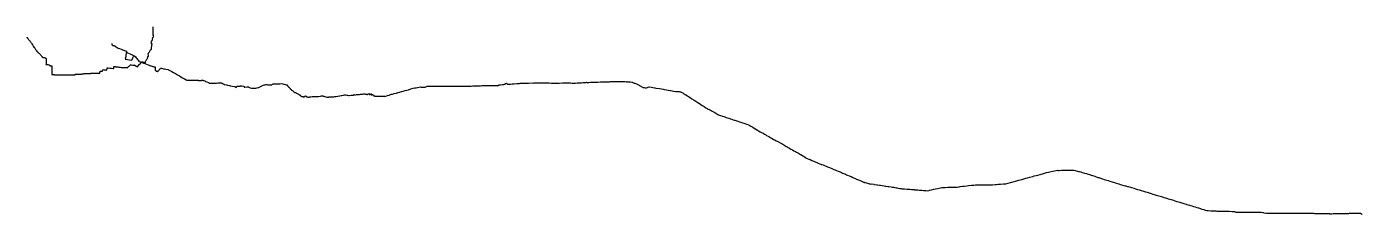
# Model space of a CAD drawing. Header units: metres. Extents: x -13186098 to -12749614, y 3975371 to 4036696.
import ezdxf

# ---------------------------------------------------------------- set-up
doc = ezdxf.new("R2010")
doc.units = ezdxf.units.M

msp = doc.modelspace()

# ---------------------------------------------------------------- linework, layer by layer
for points in [[(-13186098.4518, 4033263.09377, 0), (-13186083.4672, 4033242.95727, 0), (-13186080.07, 4033246.03184, 0), (-13186051.1938, 4033206.06308, 0), (-13185995.1399, 4033175.8304, 0), (-13185978.1539, 4033106.65426, 0), (-13185918.703, 4033071.81019, 0), (-13185866.0463, 4033084.10814, 0), (-13185800.2442, 4032972.45045, 0), (-13185718.2681, 4032833.02847, 0), (-13185713.1722, 4032798.18516, 0), (-13185661.8702, 4032711.84226, 0), (-13185641.8309, 4032696.73035, 0), (-13185548.8928, 4032555.07841, 0), (-13185423.4712, 4032363.22366, 0), (-13185287.8011, 4032155.97585, 0), (-13185234.1668, 4032072.13721, 0), (-13185206.9891, 4032017.31396, 0), (-13185057.5122, 4032105.95351, 0), (-13184983.9791, 4031993.50702, 0), (-13184806.1192, 4031716.04724, 0), (-13184738.0745, 4031605.67872, 0), (-13184614.1463, 4031417.0376, 0), (-13184558.0467, 4031330.74767, 0), (-13184394.1908, 4031079.03399, 0), (-13184370.6484, 4031043.0194, 0), (-13184198.0201, 4030778.99473, 0), (-13184100.3505, 4030629.40135, 0), (-13184095.2547, 4030609.42153, 0), (-13184015.1008, 4030484.5927, 0), (-13183934.7429, 4030354.79878, 0), (-13183734.5176, 4030047.12378, 0), (-13183602.3181, 4029845.1005, 0), (-13183473.0741, 4029657.54386, 0), (-13183435.6907, 4029604.06333, 0), (-13183358.9111, 4029488.04793, 0), (-13183319.8433, 4029456.80062, 0), (-13183203.225, 4029277.62678, 0), (-13183038.345, 4029024.12736, 0), (-13182866.974, 4028762.27255, 0), (-13182715.8103, 4028532.70702, 0), (-13182672.026, 4028471.43411, 0), (-13182488.9987, 4028324.9306, 0), (-13182262.3193, 4028145.52892, 0), (-13182172.3761, 4028076.2302, 0), (-13181956.4242, 4027906.07805, 0), (-13181847.1562, 4027817.71821, 0), (-13181711.3718, 4027648.42447, 0), (-13181558.1287, 4027453.16622, 0), (-13181402.5874, 4027262.23112, 0), (-13181284.9192, 4027111.44863, 0), (-13181285.7686, 4027108.37582, 0), (-13181258.5909, 4027080.20788, 0), (-13181255.1937, 4027080.20787, 0), (-13181203.6137, 4027027.24845, 0), (-13181007.1588, 4026827.19051, 0), (-13180841.0962, 4026651.99875, 0), (-13180842.4337, 4026639.77315, 0), (-13180833.6463, 4026628.90084, 0), (-13180745.6134, 4026584.46392, 0), (-13180707.3949, 4026598.80325, 0), (-13180645.4339, 4026616.28736, 0), (-13180561.1969, 4026631.55563, 0), (-13180507.0706, 4026636.2933, 0), (-13180413.2266, 4026634.77795, 0), (-13180326.2095, 4026625.13516, 0), (-13180275.1135, 4026614.41964, 0), (-13180077.7024, 4026536.37393, 0), (-13180005.1722, 4026482.78926, 0), (-13179957.4626, 4026413.92894, 0), (-13179967.6542, 4026394.98068, 0), (-13179776.5616, 4026288.46182, 0), (-13179768.7215, 4026282.56211, 0), (-13179773.9493, 4026057.34334, 0), (-13179774.0136, 4025879.29491, 0), (-13179777.653, 4025588.55085, 0), (-13179781.3469, 4025269.17183, 0), (-13179786.0459, 4024972.56645, 0), (-13179789.6892, 4024817.76017, 0), (-13179791.163, 4024702.51095, 0), (-13179788.4516, 4024513.63401, 0), (-13179795.2461, 4024372.82709, 0), (-13179551.8651, 4024347.05232, 0), (-13179218.8049, 4024311.70432, 0), (-13178897.667, 4024274.22953, 0), (-13178850.8564, 4024255.7125, 0), (-13178753.6436, 4024178.61284, 0), (-13178659.7313, 4024090.19455, 0), (-13178629.1565, 4024122.96322, 0), (-13178582.445, 4024085.58644, 0), (-13178590.0887, 4023898.70469, 0), (-13178282.9285, 4023899.46528, 0), (-13177859.6903, 4023898.19274, 0), (-13177862.6846, 4023540.78151, 0), (-13177865.4227, 4023476.22539, 0), (-13177870.899, 4023437.60022, 0), (-13177870.9722, 4023178.36479, 0), (-13177870.2566, 4022903.58683, 0), (-13177869.8085, 4022739.32343, 0), (-13177869.0325, 4022454.95422, 0), (-13177840.1563, 4022454.95417, 0), (-13177839.609, 4022302.43058, 0), (-13177837.6761, 4021828.66371, 0), (-13177838.4576, 4021446.99689, 0), (-13177837.1292, 4021344.57578, 0), (-13177834.5921, 4021065.12792, 0), (-13177834.2111, 4021023.15916, 0), (-13177193.4467, 4021021.8853, 0), (-13177049.4574, 4021021.62366, 0), (-13177019.732, 4021018.04049, 0), (-13177000.1981, 4021013.94557, 0), (-13176976.0134, 4021007.14347, 0), (-13176951.8236, 4021000.13578, 0), (-13176919.5145, 4020993.4707, 0), (-13176672.9788, 4020993.81452, 0), (-13176418.8147, 4020994.49644, 0), (-13175911.3948, 4020994.49458, 0), (-13175881.9423, 4020998.07763, 0), (-13175551.4032, 4020996.80024, 0), (-13174866.3578, 4020996.09673, 0), (-13174011.5097, 4020997.56587, 0), (-13173159.2746, 4020998.92803, 0), (-13172593.7457, 4020997.35814, 0), (-13172063.5556, 4020997.76531, 0), (-13172022.448, 4020999.1016, 0), (-13172006.3114, 4021009.33911, 0), (-13172019.0508, 4021022.13581, 0), (-13172019.0509, 4021033.39697, 0), (-13172012.2565, 4021033.39707, 0), (-13172012.2564, 4021017.52904, 0), (-13171983.3803, 4021018.04086, 0), (-13171983.3802, 4020996.0304, 0), (-13171870.5163, 4020995.75231, 0), (-13171049.999, 4020993.98295, 0), (-13171033.0131, 4021001.14924, 0), (-13170789.8023, 4021000.59102, 0), (-13170351.6618, 4020999.61375, 0), (-13170225.3283, 4020999.61363, 0), (-13170225.3283, 4021181.84107, 0), (-13169326.3994, 4021182.00277, 0), (-13168479.5428, 4021182.73735, 0), (-13168186.1579, 4021183.37687, 0), (-13168186.1579, 4021255.55198, 0), (-13167404.8015, 4021258.62329, 0), (-13167403.9522, 4021371.7499, 0), (-13166813.6673, 4021374.99858, 0), (-13166021.7368, 4021378.73065, 0), (-13165209.3599, 4021380.96395, 0), (-13165210.2091, 4021496.65116, 0), (-13164202.3508, 4021506.88927, 0), (-13164011.8461, 4021507.40104, 0), (-13163968.5319, 4021510.98437, 0), (-13163408.0118, 4021510.89622, 0), (-13163124.3272, 4021510.98443, 0), (-13163111.5877, 4021521.73411, 0), (-13162567.9162, 4021511.30462, 0), (-13162242.6005, 4021506.64409, 0), (-13162186.6995, 4021507.40116, 0), (-13162185.8503, 4021845.76775, 0), (-13162136.5908, 4021846.79154, 0), (-13162134.8923, 4022160.59586, 0), (-13161809.3567, 4022160.06062, 0), (-13161377.3162, 4022159.06013, 0), (-13161375.6177, 4022404.78575, 0), (-13161308.5229, 4022405.29763, 0), (-13161244.7323, 4022419.07061, 0), (-13161266.0579, 4022533.28179, 0), (-13161158.1968, 4022611.6088, 0), (-13161149.7037, 4022679.69734, 0), (-13160767.7737, 4022631.1462, 0), (-13160728.4507, 4022631.06271, 0), (-13160700.4237, 4022636.18207, 0), (-13160146.5062, 4022570.40266, 0), (-13159878.3009, 4022538.40126, 0), (-13159810.851, 4023076.09297, 0), (-13159786.5765, 4023264.86676, 0), (-13159497.3758, 4023229.92683, 0), (-13158979.0563, 4023167.2857, 0), (-13158349.0054, 4023088.45876, 0), (-13157810.7094, 4023023.87526, 0), (-13157679.4621, 4023008.37171, 0), (-13157653.272, 4023214.96601, 0), (-13157606.4576, 4023590.58312, 0), (-13157591.1349, 4023710.80343, 0), (-13157351.5217, 4023680.08097, 0), (-13157092.5955, 4023648.34053, 0), (-13157059.4728, 4023616.59731, 0), (-13157036.5417, 4023613.52541, 0), (-13157019.5556, 4023622.2291, 0), (-13156829.9824, 4023598.11984, 0), (-13156591.3717, 4023567.76918, 0), (-13156485.8044, 4023554.74174, 0), (-13156403.0463, 4023544.05844, 0), (-13156316.8987, 4023536.44652, 0), (-13155963.6181, 4023491.47744, 0), (-13155529.9691, 4023436.49922, 0), (-13155280.1883, 4023404.63633, 0), (-13155256.4079, 4023410.78012, 0), (-13154915.8385, 4023367.26198, 0), (-13154678.8836, 4023400.54053, 0), (-13154613.4875, 4023392.34896, 0), (-13154596.5014, 4023396.44473, 0), (-13154172.7005, 4023345.759, 0), (-13154133.6327, 4023389.27703, 0), (-13154074.1817, 4023383.64528, 0), (-13154038.4195, 4023395.25366, 0), (-13154008.3129, 4023402.27886, 0), (-13153985.1148, 4023401.69478, 0), (-13153518.3217, 4023341.60631, 0), (-13153343.7832, 4023318.11245, 0), (-13153330.1945, 4023311.45681, 0), (-13153310.1498, 4023292.77003, 0), (-13153260.5518, 4023245.92419, 0), (-13153210.443, 4023299.16936, 0), (-13153208.7445, 4023307.36096, 0), (-13152933.5712, 4023596.11809, 0), (-13152926.7768, 4023597.65405, 0), (-13152825.71, 4023705.1718, 0), (-13152700.0136, 4023688.78808, 0), (-13152446.0728, 4023966.29072, 0), (-13152361.7782, 4024056.30467, 0), (-13152190.4333, 4024238.68, 0), (-13151844.0323, 4024193.16, 0), (-13151396.7491, 4024137.37357, 0), (-13151158.5332, 4024113.74882, 0), (-13151159.3826, 4024106.58075, 0), (-13151012.4536, 4024085.58835, 0), (-13151011.6042, 4024092.75651, 0), (-13151003.9606, 4024091.73238, 0), (-13150953.0025, 4024184.40649, 0), (-13150892.7022, 4024148.05357, 0), (-13150839.4576, 4024045.92026, 0), (-13150768.7043, 4024080.9802, 0), (-13150344.2701, 4023822.83024, 0), (-13149867.1569, 4023534.87781, 0), (-13149849.7612, 4023524.44035, 0), (-13149558.457, 4024010.71547, 0), (-13149284.9765, 4024477.28202, 0), (-13148944.3638, 4024658.8069, 0), (-13148855.2304, 4024706.1603, 0), (-13148853.5319, 4024736.3705, 0), (-13148688.753, 4025075.7511, 0), (-13148678.5759, 4025102.48376, 0), (-13148597.8924, 4025351.85706, 0), (-13148256.4736, 4025229.47406, 0), (-13148237.789, 4025237.15491, 0), (-13147808.3132, 4025079.065, 0), (-13147456.4326, 4024942.21188, 0), (-13147443.6931, 4024945.79611, 0), (-13147424.3, 4024937.77206, 0)], [(-13147424.3, 4024937.77206, 0), (-13147400.3788, 4024927.87447, 0), (-13147283.1753, 4025235.10671, 0), (-13147284.8739, 4025240.22734, 0), (-13147231.368, 4025360.05017, 0), (-13147225.4229, 4025362.09847, 0), (-13147137.7721, 4025527.39772, 0), (-13147059.0454, 4025670.7038, 0), (-13146824.7983, 4026060.17855, 0), (-13146660.4435, 4026331.16407, 0), (-13146528.9966, 4026545.03296, 0), (-13146595.242, 4026590.09957, 0), (-13146385.9161, 4026912.83584, 0), (-13146296.2884, 4027051.01816, 0), (-13146275.0558, 4027051.01818, 0), (-13146272.508, 4027054.60318, 0), (-13146311.7422, 4027343.35671, 0), (-13146376.3736, 4027784.12078, 0), (-13146383.5787, 4027833.51091, 0), (-13146417.4147, 4027866.53489, 0), (-13146427.0807, 4027885.8403, 0), (-13146434.0751, 4027894.41921, 0), (-13146431.7787, 4027913.59266, 0), (-13146423.7966, 4027930.08886, 0), (-13146416.889, 4027931.42436, 0), (-13146241.2318, 4028036.37195, 0), (-13146234.2894, 4028040.5196, 0), (-13146254.0366, 4028140.37159, 0), (-13146081.4544, 4028322.02808, 0), (-13145969.5823, 4028434.28157, 0), (-13145965.0612, 4028439.0076, 0), (-13145816.0202, 4028732.18134, 0), (-13145626.1905, 4029108.47848, 0), (-13145627.889, 4029126.91892, 0), (-13145556.5478, 4029268.80897, 0), (-13145398.5779, 4029186.33839, 0), (-13145384.1397, 4029185.82616, 0), (-13145355.7697, 4029439.74496, 0), (-13145341.6748, 4029577.18267, 0), (-13145336.579, 4029581.28065, 0), (-13145328.086, 4029676.56059, 0), (-13145345.072, 4029687.31813, 0), (-13145334.4289, 4029739.00919, 0), (-13145317.1579, 4029898.90255, 0), (-13145260.8542, 4030394.09697, 0), (-13145226.17, 4030664.24069, 0), (-13145164.1221, 4030922.12688, 0), (-13145133.5962, 4031040.79052, 0), (-13145136.9935, 4031052.06158, 0), (-13145134.4456, 4031062.3081, 0), (-13145137.8428, 4031073.0668, 0), (-13145194.7459, 4031085.87494, 0), (-13145336.5791, 4031252.38119, 0), (-13145328.0861, 4031259.5538, 0), (-13145330.6339, 4031262.62781, 0), (-13145339.127, 4031255.45519, 0), (-13145404.1035, 4031340.48693, 0), (-13145265.3076, 4031708.72634, 0), (-13145239.7588, 4031776.5076, 0), (-13145267.7858, 4032023.97746, 0), (-13145049.5156, 4032167.44072, 0), (-13145043.5705, 4032297.58389, 0), (-13145070.7481, 4032424.6543, 0), (-13145038.9312, 4032558.70254, 0), (-13145018.3931, 4032651.1132, 0), (-13145007.9, 4032809.4608, 0), (-13144900.8264, 4033049.66479, 0), (-13144880.5049, 4033092.82193, 0), (-13144875.409, 4033152.26206, 0), (-13144830.3961, 4033150.72482, 0), (-13144675.8235, 4033294.2023, 0), (-13144745.8055, 4033386.88775, 0), (-13144759.9043, 4033411.03522, 0), (-13144703.7502, 4033445.37959, 0), (-13144664.1925, 4033477.26705, 0), (-13144639.5915, 4033507.65652, 0), (-13144617.2217, 4033554.51585, 0), (-13144611.7369, 4033596.54998, 0), (-13144618.9204, 4033652.90365, 0), (-13144641.7405, 4033693.54446, 0), (-13144714.042, 4033781.52648, 0), (-13144726.7815, 4033784.60113, 0), (-13144782.8354, 4033856.34367, 0), (-13144772.6438, 4033879.91629, 0), (-13144768.3973, 4033880.42869, 0), (-13144691.111, 4033978.3069, 0), (-13144691.111, 4033984.45634, 0), (-13144650.3445, 4034037.23914, 0), (-13144725.0829, 4034165.35392, 0), (-13144722.535, 4034170.99099, 0), (-13144815.9581, 4034306.79424, 0), (-13144817.3449, 4034794.17205, 0), (-13144820.3634, 4035356.5951, 0), (-13144818.5062, 4035603.92476, 0), (-13144819.3554, 4035734.10725, 0), (-13144808.3145, 4035752.0459, 0), (-13144809.8693, 4036051.9952, 0), (-13144810.8624, 4036243.57574, 0), (-13144807.4652, 4036260.49012, 0), (-13144808.8175, 4036597.13366, 0), (-13144809.1638, 4036695.65852, 0)], [(-13158274.2878, 4031157.59946, 0), (-13158271.0656, 4030843.94018, 0), (-13158269.7264, 4030717.51958, 0), (-13158073.538, 4030681.14587, 0), (-13158073.538, 4030572.53769, 0), (-13157546.1224, 4030516.69713, 0), (-13157179.7044, 4030366.76267, 0), (-13157139.3075, 4030350.71389, 0), (-13157135.061, 4030352.76302, 0), (-13157103.6369, 4030340.98042, 0), (-13157101.089, 4030335.85743, 0), (-13156988.132, 4030290.77605, 0), (-13157059.8025, 4030112.84907, 0), (-13157068.8155, 4030090.47346, 0), (-13156554.0888, 4029879.05958, 0), (-13156166.8052, 4029719.86539, 0), (-13155724.482, 4029538.75093, 0), (-13155270.677, 4029354.32817, 0), (-13154822.1493, 4029173.8437, 0), (-13154446.861, 4029021.0283, 0), (-13154422.5847, 4029010.66314, 0), (-13154353.6019, 4029066.47474, 0), (-13154085.9649, 4028957.59541, 0), (-13153519.5889, 4028726.35741, 0), (-13153466.9321, 4028538.88741, 0), (-13153446.549, 4028543.49733, 0), (-13153430.4123, 4028479.98355, 0), (-13153452.4941, 4028437.47049, 0), (-13153439.7545, 4028431.83631, 0), (-13153484.7675, 4028318.63967, 0), (-13153455.8913, 4028306.85917, 0), (-13153472.8773, 4028263.3224, 0), (-13153179.0804, 4028143.06929, 0), (-13152597.1783, 4027906.45643, 0), (-13152064.4519, 4027686.5922, 0), (-13151769.1805, 4027564.19568, 0), (-13151739.2086, 4027518.72316, 0), (-13151407.0306, 4027385.65991, 0), (-13151287.2103, 4027329.591, 0), (-13151131.1144, 4027133.35103, 0), (-13151067.5091, 4027057.85557, 0), (-13150953.0028, 4027186.73624, 0), (-13150902.5478, 4027133.44596, 0), (-13150797.7648, 4027054.93152, 0), (-13150735.8535, 4027004.00782, 0), (-13150644.6539, 4026898.40273, 0), (-13150591.3871, 4026828.24153, 0), (-13150378.9214, 4026566.99931, 0), (-13150160.5265, 4026306.29259, 0), (-13149924.3288, 4026021.93661, 0), (-13149681.626, 4025731.16623, 0), (-13149473.5212, 4025483.97072, 0), (-13149300.1033, 4025316.91946, 0), (-13148870.1908, 4025167.97865, 0), (-13148606.6505, 4025065.00796, 0), (-13148413.1764, 4024990.229, 0), (-13147962.1861, 4024817.71005, 0), (-13147474.2828, 4024642.80133, 0), (-13146940.8408, 4024437.72923, 0), (-13146454.7066, 4024260.46177, 0), (-13146053.0764, 4024112.5107, 0), (-13145610.0533, 4023947.34704, 0), (-13145587.1222, 4023957.07513, 0), (-13145446.1384, 4023904.85089, 0), (-13145435.9467, 4023890.00293, 0), (-13145080.2865, 4023755.11754, 0), (-13144849.9295, 4023677.0129, 0), (-13144718.623, 4023645.22231, 0), (-13144522.93, 4023605.81291, 0), (-13144161.1467, 4023530.07247, 0), (-13144167.9411, 4023482.97002, 0), (-13144153.503, 4023217.25446, 0), (-13144152.4078, 4022914.80773, 0), (-13144155.2016, 4022751.37116, 0), (-13144152.6537, 4022739.0844, 0), (-13144151.7825, 4022556.60035, 0), (-13144150.955, 4022383.28566, 0), (-13143781.5094, 4022270.14915, 0), (-13143790.8516, 4022194.89597, 0), (-13143634.5803, 4022203.08684, 0), (-13143633.7311, 4022106.84534, 0), (-13143313.6694, 4022103.26231, 0), (-13143277.8742, 4022103.26203, 0), (-13143278.7235, 4022230.21891, 0), (-13143242.2035, 4022233.29043, 0), (-13143244.7514, 4022274.75655, 0), (-13143168.3144, 4022279.87581, 0), (-13143169.1637, 4022294.7217, 0), (-13143179.3554, 4022293.69781, 0), (-13143180.2046, 4022311.10345, 0), (-13143017.9883, 4022322.36593, 0), (-13142964.4823, 4022371.51132, 0), (-13142771.107, 4022614.73903, 0), (-13142516.7372, 4022936.10158, 0), (-13142336.8494, 4023162.47395, 0), (-13141995.8296, 4023091.9449, 0), (-13141417.1747, 4022973.5395, 0), (-13141361.8524, 4022963.32038, 0), (-13141352.5101, 4022953.59318, 0), (-13141049.3098, 4022890.11055, 0), (-13141038.2689, 4022895.74204, 0), (-13140619.8945, 4022810.60293, 0), (-13139883.4057, 4022658.06515, 0), (-13139749.8801, 4022619.80129, 0), (-13139548.5221, 4022532.32325, 0), (-13139104.7868, 4022284.88276, 0), (-13138675.9128, 4022039.43794, 0), (-13138158.7717, 4021743.86661, 0), (-13137722.7034, 4021495.2959, 0), (-13137487.5471, 4021361.25385, 0), (-13137173.8227, 4021182.64795, 0), (-13136776.9468, 4020955.62322, 0), (-13136323.587, 4020695.44438, 0), (-13135681.0508, 4020323.15491, 0), (-13135164.7173, 4020029.94533, 0), (-13134570.8387, 4019691.08574, 0), (-13134489.6622, 4019650.29813, 0), (-13133988.3068, 4019363.96347, 0), (-13133873.6268, 4019300.96811, 0), (-13133770.5751, 4019254.2681, 0), (-13133719.0703, 4019236.49686, 0), (-13133654.5796, 4019217.26152, 0), (-13133546.9037, 4019196.56025, 0), (-13133436.1471, 4019185.49414, 0), (-13133307.6608, 4019184.41307, 0), (-13132827.4195, 4019182.60781, 0), (-13132205.6532, 4019184.58475, 0), (-13132179.2156, 4019184.66687, 0), (-13132148.6408, 4019190.80837, 0), (-13131622.0744, 4019191.832, 0), (-13131150.7017, 4019189.8094, 0), (-13130929.077, 4019190.87242, 0), (-13130339.6402, 4019193.67704, 0), (-13129904.7889, 4019194.90284, 0), (-13129904.789, 4019152.93614, 0), (-13129183.128, 4019154.26667, 0), (-13129060.5843, 4019154.47162, 0), (-13129060.5844, 4019194.90292, 0), (-13128680.4278, 4019194.29549, 0), (-13128593.7988, 4019187.68275, 0), (-13128511.6468, 4019174.84021, 0), (-13128408.1455, 4019150.16096, 0), (-13128316.8263, 4019119.65754, 0), (-13128174.7639, 4019057.23228, 0), (-13128164.5723, 4019058.76774, 0), (-13127925.5761, 4018951.02116, 0), (-13127657.4767, 4018829.84303, 0), (-13127254.324, 4018645.42864, 0), (-13126736.8437, 4018409.42516, 0), (-13126422.1839, 4018267.71303, 0), (-13126376.4607, 4018250.6026, 0), (-13126337.9731, 4018239.35056, 0), (-13126296.4957, 4018229.54798, 0), (-13126242.0338, 4018223.36357, 0), (-13125973.0344, 4018223.2098, 0), (-13125211.7573, 4018246.40147, 0), (-13124424.1773, 4018266.48518, 0), (-13124183.9011, 4018276.27741, 0), (-13124168.6136, 4018265.53072, 0), (-13124067.5468, 4018268.60123, 0), (-13124036.972, 4018281.3949, 0), (-13123668.3428, 4018293.78787, 0), (-13123202.1097, 4018308.51762, 0), (-13123172.7231, 4018303.88012, 0), (-13123079.8104, 4018304.9354, 0), (-13123065.3723, 4018312.09996, 0), (-13122611.0149, 4018324.52686, 0), (-13122571.6036, 4018324.55522, 0), (-13122535.197, 4018320.20742, 0), (-13122471.1093, 4018310.62994, 0), (-13122372.0555, 4018276.11777, 0), (-13122230.5099, 4018210.77386, 0), (-13121840.8902, 4017990.43037, 0), (-13121653.8349, 4017886.84343, 0), (-13121611.3699, 4017899.63669, 0), (-13121594.3838, 4017889.91381, 0), (-13121551.9188, 4017834.13519, 0), (-13121498.4129, 4017803.94322, 0), (-13120800.992, 4017661.84902, 0), (-13120487.164, 4017598.10815, 0), (-13119872.3356, 4017478.2727, 0), (-13119574.1512, 4017419.20709, 0), (-13119375.8004, 4017365.89924, 0), (-13118904.3495, 4017284.30403, 0), (-13118159.8128, 4017142.81058, 0), (-13118086.0335, 4017142.81065, 0), (-13117887.2125, 4016972.80575, 0), (-13117578.042, 4016870.59063, 0), (-13117497.3585, 4016920.22425, 0), (-13117393.7438, 4017206.26144, 0), (-13117300.9935, 4017214.95596, 0), (-13117089.6942, 4017252.31463, 0), (-13117051.4757, 4017242.08054, 0), (-13117034.4897, 4017250.77943, 0), (-13117010.2224, 4017262.12896, 0), (-13116986.1114, 4017270.83898, 0), (-13116956.3541, 4017278.92318, 0), (-13116934.2404, 4017281.29504, 0), (-13116913.1474, 4017282.05111, 0), (-13116881.4169, 4017278.64407, 0), (-13116855.2873, 4017272.78279, 0), (-13116823.1355, 4017259.70702, 0), (-13116781.3981, 4017239.01031, 0), (-13116636.1678, 4017271.24763, 0), (-13116563.9772, 4017266.13059, 0), (-13116554.6349, 4017276.87643, 0), (-13116335.5155, 4017301.43816, 0), (-13116275.2151, 4017378.19427, 0), (-13116144.4228, 4017397.63923, 0), (-13116039.9589, 4017358.74933, 0), (-13116035.7124, 4017272.27105, 0), (-13116028.918, 4017271.75934, 0), (-13115960.974, 4017308.60212, 0), (-13115787.7167, 4017356.19076, 0), (-13115769.032, 4017386.89334, 0), (-13115299.5398, 4017242.67028, 0), (-13115081.0986, 4017175.55956, 0), (-13115064.9619, 4017062.98621, 0), (-13114981.7304, 4016943.25036, 0), (-13114800.5373, 4016935.94363, 0), (-13114128.1835, 4017067.59149, 0), (-13113653.103, 4017016.09033, 0), (-13113555.6088, 4016979.59937, 0), (-13113029.2628, 4016748.10676, 0), (-13112635.1133, 4016587.63214, 0), (-13112230.3904, 4016599.44579, 0), (-13111575.0381, 4016624.19792, 0), (-13111266.041, 4016632.65965, 0), (-13110904.0532, 4016700.79, 0), (-13110409.4036, 4016797.3461, 0), (-13110230.7437, 4016832.21477, 0), (-13109495.7762, 4017204.08711, 0), (-13108990.0076, 4017460.09225, 0), (-13108538.0879, 4017689.82949, 0), (-13108184.4842, 4017727.54582, 0), (-13107800.8952, 4017763.00612, 0), (-13107609.1735, 4017753.6576, 0), (-13107243.0176, 4017739.97742, 0), (-13106750.2178, 4017721.35142, 0), (-13106047.939, 4017690.34132, 0), (-13105938.3792, 4017743.04896, 0), (-13105783.8065, 4017933.4122, 0), (-13105753.2318, 4017947.74072, 0), (-13105499.8224, 4017972.54967, 0), (-13105371.6541, 4017984.15836, 0), (-13105128.9959, 4017986.12084, 0), (-13104570.6775, 4018054.41277, 0), (-13104435.9667, 4018070.55756, 0), (-13103997.5615, 4018029.40822, 0), (-13103798.1421, 4018010.68426, 0), (-13103406.7299, 4018069.88936, 0), (-13102918.2668, 4018138.61928, 0), (-13102349.2356, 4018029.10693, 0), (-13102023.1042, 4017921.64253, 0), (-13101559.386, 4017854.60574, 0), (-13101251.9393, 4017700.06442, 0), (-13101051.5043, 4017681.13071, 0), (-13101005.6421, 4017649.40401, 0), (-13100941.2744, 4017578.30329, 0), (-13100847.6722, 4017474.9086, 0), (-13100836.6313, 4017389.96461, 0), (-13100740.6604, 4017273.2955, 0), (-13100685.4559, 4017145.88203, 0), (-13100592.0329, 4017125.41412, 0), (-13100503.7055, 4016946.83316, 0), (-13100467.1856, 4016897.7111, 0), (-13100170.6124, 4016741.85603, 0), (-13100058.6721, 4016675.64114, 0), (-13099970.1367, 4016427.17832, 0), (-13099924.4826, 4016299.05306, 0), (-13099705.3839, 4016150.31654, 0), (-13099558.4341, 4015906.61645, 0), (-13099200.0293, 4015857.49885, 0), (-13098881.31, 4015513.76592, 0), (-13098762.6395, 4015385.77611, 0), (-13098514.6437, 4015214.38501, 0), (-13098307.4145, 4015185.73477, 0), (-13098070.0978, 4015041.32446, 0), (-13097965.9743, 4014969.37574, 0), (-13097696.4352, 4014828.60404, 0), (-13097494.6339, 4014717.10926, 0), (-13097226.9535, 4014596.74955, 0), (-13097007.1354, 4014472.06062, 0), (-13096809.2484, 4014413.22931, 0), (-13096570.6101, 4014133.02091, 0), (-13096403.2827, 4013943.10078, 0), (-13096340.4345, 4013925.70799, 0), (-13096326.8457, 4013931.84657, 0), (-13096284.3807, 4013915.47691, 0), (-13096255.5045, 4013920.08087, 0), (-13096048.0758, 4013923.10168, 0), (-13095587.105, 4013929.80046, 0), (-13095586.2557, 4013748.20016, 0), (-13095508.9693, 4013667.88768, 0), (-13095278.8089, 4013812.6551, 0), (-13095192.8014, 4013903.94378, 0), (-13095129.3321, 4014024.43837, 0), (-13095063.9359, 4014052.57417, 0), (-13095044.402, 4014029.04236, 0), (-13094973.9101, 4014065.87472, 0), (-13094488.9829, 4013804.51902, 0), (-13094204.4438, 4013651.00683, 0), (-13093696.1589, 4013714.10414, 0), (-13093624.6575, 4013722.97815, 0), (-13093247.459, 4013780.73226, 0), (-13092838.2319, 4013831.1148, 0), (-13092350.4462, 4013889.07474, 0), (-13092173.6574, 4013910.09801, 0), (-13092066.9722, 4013919.59202, 0), (-13091613.1503, 4013921.13013, 0), (-13091140.6172, 4013922.8068, 0), (-13090898.1171, 4013924.68518, 0), (-13090746.0924, 4013904.22307, 0), (-13090079.1981, 4014036.41475, 0), (-13089778.6034, 4014088.56477, 0), (-13089586.0217, 4014101.95027, 0), (-13089489.5214, 4014097.80762, 0), (-13089394.865, 4014088.11546, 0), (-13089279.3027, 4014067.01348, 0), (-13089171.296, 4014039.72737, 0), (-13089037.2999, 4013994.25692, 0), (-13088722.9689, 4013891.33611, 0), (-13088691.6345, 4013881.20336, 0), (-13088678.895, 4013867.39149, 0), (-13088661.0598, 4013861.2528, 0), (-13088645.7723, 4013866.36836, 0), (-13088366.675, 4013772.97668, 0), (-13088347.6678, 4013766.61626, 0), (-13088013.0434, 4013625.43019, 0), (-13088008.797, 4013621.33793, 0), (-13087984.1672, 4013611.61859, 0), (-13087968.0305, 4013616.22245, 0), (-13087410.106, 4013714.65972, 0), (-13087260.5633, 4013741.03901, 0), (-13087148.3485, 4013727.52208, 0), (-13086788.3974, 4013747.90872, 0), (-13086270.6406, 4013777.26144, 0), (-13085966.2294, 4013796.28617, 0), (-13085915.2714, 4013728.2505, 0), (-13085786.1777, 4013787.07833, 0), (-13085765.7945, 4013810.09802, 0), (-13085453.2519, 4013840.79108, 0), (-13085441.3617, 4013857.67221, 0), (-13085392.9516, 4013861.25299, 0), (-13085377.6641, 4013851.53356, 0), (-13084910.989, 4013909.51211, 0), (-13084443.4089, 4013981.28065, 0), (-13083841.3433, 4014076.52213, 0), (-13083715.6694, 4014098.74138, 0), (-13083299.7028, 4014180.00731, 0), (-13083059.8533, 4014230.79524, 0), (-13082546.0965, 4014339.56361, 0), (-13082236.5438, 4014407.29173, 0), (-13082164.7605, 4014421.92703, 0), (-13081862.0352, 4014382.21124, 0), (-13081490.7137, 4014332.85041, 0), (-13081251.2026, 4014299.32419, 0), (-13080900.1522, 4014245.94629, 0), (-13080835.6053, 4014175.86167, 0), (-13080699.7173, 4014255.15455, 0), (-13080060.8229, 4014313.97199, 0), (-13079630.448, 4014342.63313, 0), (-13079577.7914, 4014322.17035, 0), (-13079397.7397, 4014363.09607, 0), (-13079044.4307, 4014484.3397, 0), (-13078962.8978, 4014461.31871, 0), (-13078863.5296, 4014401.4642, 0), (-13078635.6426, 4014439.14262, 0), (-13078286.8546, 4014496.61767, 0), (-13077960.9498, 4014527.10381, 0), (-13077548.6534, 4014566.73875, 0), (-13077353.699, 4014580.92144, 0), (-13076960.2433, 4014629.57681, 0), (-13076482.9405, 4014689.99657, 0), (-13076307.1354, 4014683.34585, 0), (-13076265.5195, 4014675.16049, 0), (-13075935.2036, 4014729.22717, 0), (-13075659.1191, 4014774.40893, 0), (-13075645.5303, 4014786.17554, 0), (-13075399.2332, 4014664.92879, 0), (-13075103.9096, 4014645.79606, 0), (-13074949.1039, 4014616.83974, 0), (-13074887.9542, 4014527.31272, 0), (-13074864.1739, 4014524.24321, 0), (-13074533.0711, 4014748.12192, 0), (-13074473.6813, 4014783.1277, 0), (-13074433.7042, 4014797.16864, 0), (-13074351.4168, 4014801.16755, 0), (-13074322.6564, 4014804.71037, 0), (-13074296.7794, 4014812.06466, 0), (-13074267.1156, 4014811.2437, 0), (-13074112.7738, 4014582.67549, 0), (-13074034.4073, 4014463.87697, 0), (-13073711.2048, 4014682.94934, 0), (-13073627.5924, 4014739.62093, 0), (-13073622.9236, 4014744.47475, 0), (-13073544.6239, 4014618.01334, 0), (-13073318.447, 4014299.66156, 0), (-13072909.0842, 4014575.91312, 0), (-13072740.0307, 4014336.44681, 0), (-13072541.0275, 4014036.19187, 0), (-13072441.9689, 4013891.43549, 0), (-13072359.5868, 4013950.26413, 0), (-13072269.5609, 4013965.61078, 0), (-13071810.696, 4013969.09787, 0), (-13071200.5101, 4013974.28247, 0), (-13070467.3343, 4013983.94161, 0), (-13070287.2364, 4013987.94871, 0), (-13069829.5206, 4013972.77281, 0), (-13069670.7015, 4013952.3106, 0), (-13069595.1138, 4014006.02394, 0), (-13069520.6762, 4014034.02038, 0), (-13069315.6939, 4014006.53558, 0), (-13069236.7089, 4013957.42614, 0), (-13069165.3677, 4013949.75277, 0), (-13069022.6852, 4013899.10899, 0), (-13068686.3623, 4013937.47552, 0), (-13068201.5323, 4014156.12642, 0), (-13067690.5362, 4014331.6545, 0), (-13067180.2586, 4014506.97055, 0), (-13066832.2456, 4014626.25247, 0), (-13066574.0833, 4014696.14389, 0), (-13066061.7297, 4014834.04273, 0), (-13065369.9158, 4015014.37965, 0), (-13064967.2756, 4015123.32071, 0), (-13064955.3854, 4015139.6922, 0), (-13064850.9215, 4015166.80741, 0), (-13064834.7847, 4015161.17972, 0), (-13064144.6629, 4015343.19271, 0), (-13063649.9301, 4015505.11115, 0), (-13063504.7802, 4015555.63736, 0), (-13062740.0023, 4015733.67298, 0), (-13062434.4681, 4015808.27448, 0), (-13061905.0056, 4015930.24976, 0), (-13061318.805, 4016102.56928, 0), (-13060542.6772, 4016334.66381, 0), (-13059834.3686, 4016549.70193, 0), (-13059298.1951, 4016712.99636, 0), (-13058823.1989, 4016749.74995, 0), (-13058336.2135, 4016781.3236, 0), (-13057443.2409, 4016986.15558, 0), (-13057237.8721, 4016974.30926, 0), (-13056747.7458, 4016932.50878, 0), (-13056558.3519, 4016916.13485, 0), (-13056549.8589, 4016921.76333, 0), (-13056333.2873, 4016906.92442, 0), (-13056322.2464, 4016912.04134, 0), (-13056218.7673, 4016905.86019, 0), (-13055893.3496, 4016971.90898, 0), (-13055676.3424, 4017052.56855, 0), (-13055246.1827, 4017211.38259, 0), (-13054505.8424, 4017212.83245, 0), (-13053600.6208, 4017215.53028, 0), (-13052785.7908, 4017216.34759, 0), (-13051736.4312, 4017221.11541, 0), (-13051555.9722, 4017221.61683, 0), (-13051536.4383, 4017245.1551, 0), (-13051499.9183, 4017245.15517, 0), (-13051499.9183, 4017219.57006, 0), (-13050641.8389, 4017220.9071, 0), (-13049731.1156, 4017218.75352, 0), (-13049627.2108, 4017218.03507, 0), (-13049620.4164, 4017224.17554, 0), (-13049613.622, 4017222.12868, 0), (-13048742.1679, 4017223.67607, 0), (-13047895.1762, 4017225.17833, 0), (-13046919.9106, 4017226.14341, 0), (-13045974.8825, 4017227.00276, 0), (-13045131.4442, 4017228.56272, 0), (-13044071.7398, 4017229.71882, 0), (-13043099.847, 4017230.1952, 0), (-13042150.0222, 4017230.44531, 0), (-13041179.7354, 4017228.07828, 0), (-13040847.1427, 4017227.24634, 0), (-13040255.1803, 4017335.72764, 0), (-13039180.437, 4017371.26086, 0), (-13038147.1192, 4017405.92085, 0), (-13037873.4165, 4017416.86473, 0), (-13037867.7967, 4017417.08936, 0), (-13037864.3994, 4017420.67135, 0), (-13037860.153, 4017417.08936, 0), (-13037802.4005, 4017417.60111, 0), (-13037799.8526, 4017420.15969, 0), (-13037230.0564, 4017435.38327, 0), (-13036306.6754, 4017466.30748, 0), (-13035744.7093, 4017484.64096, 0), (-13035364.0251, 4017496.85743, 0), (-13034851.0775, 4017513.9022, 0), (-13034554.6755, 4017515.85016, 0), (-13034108.0706, 4017519.05266, 0), (-13033663.7593, 4017524.03769, 0), (-13033475.5876, 4017502.44248, 0), (-13033246.7528, 4017454.44463, 0), (-13033014.0445, 4017482.07716, 0), (-13032879.8551, 4017425.27717, 0), (-13032793.8706, 4017429.99669, 0), (-13032645.4481, 4017469.79608, 0), (-13032573.2576, 4017463.65552, 0), (-13032458.6021, 4017431.92934, 0), (-13032385.5622, 4017449.83929, 0), (-13032202.9625, 4017378.19991, 0), (-13031875.9499, 4017569.58225, 0), (-13031771.0982, 4017633.31246, 0), (-13031660.2596, 4017686.25254, 0), (-13031538.8096, 4017663.22508, 0), (-13031308.1439, 4017678.59569, 0), (-13030636.2861, 4017786.49988, 0), (-13030382.0624, 4017829.02404, 0), (-13030179.9289, 4017828.00068, 0), (-13030094.9989, 4017883.77922, 0), (-13029786.7773, 4017960.77753, 0), (-13029766.3196, 4017966.67995, 0), (-13029530.2141, 4018078.23874, 0), (-13029372.2442, 4018171.88749, 0), (-13029270.3281, 4018194.40431, 0), (-13029140.3852, 4018129.41286, 0), (-13029081.8809, 4018080.18278, 0), (-13028966.2786, 4017960.02742, 0), (-13028732.4853, 4017921.05991, 0), (-13028565.4088, 4017901.68989, 0), (-13028480.4787, 4017922.15923, 0), (-13028188.9746, 4017920.33485, 0), (-13028153.4981, 4017920.11225, 0), (-13028026.9683, 4017941.6269, 0), (-13027409.4379, 4017981.50931, 0), (-13027322.8822, 4017990.21992, 0), (-13027106.3106, 4017993.80211, 0), (-13026765.068, 4018027.65649, 0), (-13025919.3047, 4018106.31183, 0), (-13025610.5823, 4018130.42561, 0), (-13025008.0658, 4018180.21962, 0), (-13024830.0617, 4018196.25442, 0), (-13024702.241, 4018205.12613, 0), (-13024503.1248, 4018213.90466, 0), (-13023983.8613, 4018213.76491, 0), (-13023431.9495, 4018199.9357, 0), (-13023260.678, 4018195.42813, 0), (-13023101.8589, 4018287.54265, 0), (-13022137.0536, 4018284.47229, 0), (-13022118.369, 4018272.19023, 0), (-13022086.0956, 4018272.19022, 0), (-13022059.7673, 4018287.54275, 0), (-13020780.435, 4018292.37506, 0), (-13020390.0425, 4018290.10163, 0), (-13020352.6733, 4018303.91884, 0), (-13019615.9324, 4018303.76847, 0), (-13019245.3151, 4018312.33702, 0), (-13018468.9571, 4018313.88129, 0), (-13018316.305, 4018336.04859, 0), (-13018226.0778, 4018363.3986, 0), (-13017936.441, 4018361.28773, 0), (-13017292.7333, 4018348.98605, 0), (-13016392.4733, 4018326.13801, 0), (-13015463.2505, 4018302.38389, 0), (-13015346.0471, 4018334.11247, 0), (-13014545.1567, 4018282.9375, 0), (-13013743.394, 4018282.42613, 0), (-13012963.4048, 4018280.3071, 0), (-13012111.9109, 4018284.9847, 0), (-13011013.2396, 4018294.29861, 0), (-13010648.5662, 4018300.33726, 0), (-13010629.8816, 4018304.43124, 0), (-13009928.07, 4018301.03701, 0), (-13009254.2645, 4018301.81439, 0), (-13008391.6956, 4018296.7738, 0), (-13007867.0926, 4018291.80545, 0), (-13007090.6023, 4018284.09813, 0), (-13006751.1819, 4018283.0244, 0), (-13006172.1325, 4018319.13264, 0), (-13005400.2338, 4018363.66196, 0), (-13004779.6242, 4018399.97365, 0), (-13004244.5715, 4018416.4803, 0), (-13003476.0084, 4018447.20638, 0), (-13003322.5004, 4018454.37547, 0), (-13003190.0096, 4018577.19779, 0), (-13003042.2313, 4018472.79874, 0), (-13002383.3448, 4018495.28647, 0), (-13001807.1992, 4018511.33079, 0), (-13001151.488, 4018529.05154, 0), (-13000741.813, 4018545.0352, 0), (-13000118.5326, 4018563.71987, 0), (-12999447.6367, 4018594.47614, 0), (-12998541.239, 4018622.59322, 0), (-12997430.9091, 4018645.95364, 0), (-12996912.6346, 4018660.72373, 0), (-12996316.9868, 4018688.84231, 0), (-12995672.1569, 4018714.59624, 0), (-12995350.117, 4018730.21613, 0), (-12995069.8479, 4018799.30518, 0), (-12994773.442, 4018768.59892, 0), (-12994675.7724, 4018738.40457, 0), (-12994488.5325, 4018737.95485, 0), (-12993621.7339, 4018733.65743, 0), (-12992811.4966, 4018732.21567, 0), (-12991679.9118, 4018745.97095, 0), (-12990704.6609, 4018759.15447, 0), (-12990613.6497, 4018759.7341, 0), (-12990044.0672, 4018720.46982, 0), (-12989997.8255, 4018716.91059, 0), (-12989894.2108, 4018740.45194, 0), (-12989769.4569, 4018707.23514, 0), (-12989677.6392, 4018659.5926, 0), (-12989595.2571, 4018644.23971, 0), (-12989355.7543, 4018630.42209, 0), (-12989354.9051, 4018665.22208, 0), (-12988836.0758, 4018625.02883, 0), (-12988287.0933, 4018583.48871, 0), (-12988159.09, 4018574.12813, 0), (-12987998.5721, 4018401.66565, 0), (-12987920.4366, 4018397.05989, 0), (-12987586.6448, 4018276.12698, 0), (-12987376.6817, 4018200.61191, 0), (-12986851.4502, 4017989.41477, 0), (-12986366.2166, 4017792.18258, 0), (-12985393.4765, 4017235.04285, 0), (-12985251.6721, 4017153.88898, 0), (-12984867.5093, 4016935.80252, 0), (-12984693.0947, 4016839.38675, 0), (-12984315.7483, 4016800.71087, 0), (-12983958.6885, 4016764.38764, 0), (-12983538.8954, 4016721.69995, 0), (-12982649.6778, 4017023.59474, 0), (-12981893.2232, 4016896.48514, 0), (-12981440.4449, 4016820.33044, 0), (-12980843.9493, 4016719.72885, 0), (-12980452.5374, 4016653.64704, 0), (-12979296.7537, 4016459.65818, 0), (-12978647.0264, 4016350.30171, 0), (-12978070.6561, 4016252.49647, 0), (-12977755.2218, 4016198.66162, 0), (-12977029.3943, 4016072.89697, 0), (-12976473.5242, 4015976.14841, 0), (-12975847.608, 4015864.90005, 0), (-12975583.4245, 4015817.95446, 0), (-12974734.9259, 4015667.15435, 0), (-12974636.3484, 4015649.80895, 0), (-12973916.3211, 4015518.80636, 0), (-12973830.581, 4015514.44639, 0), (-12973375.7195, 4015490.9544, 0), (-12972909.0507, 4015466.10904, 0), (-12972516.6337, 4015393.84873, 0), (-12972341.6239, 4015357.02176, 0), (-12972196.4876, 4015321.32075, 0), (-12971945.0475, 4015218.28468, 0), (-12971717.7454, 4015075.05162, 0), (-12971441.003, 4014851.10128, 0), (-12971318.8006, 4014757.90137, 0), (-12971170.189, 4014658.25623, 0), (-12971036.343, 4014537.55132, 0), (-12970904.7015, 4014520.66908, 0), (-12970743.1459, 4014421.31292, 0), (-12970128.6106, 4014045.68418, 0), (-12969780.8129, 4013831.55186, 0), (-12969270.626, 4013501.83473, 0), (-12968680.5128, 4013120.57211, 0), (-12967940.7258, 4012642.34034, 0), (-12967429.8669, 4012311.77502, 0), (-12967075.5498, 4012082.18548, 0), (-12966771.8239, 4011885.91186, 0), (-12966255.7432, 4011552.22938, 0), (-12965757.787, 4011230.00983, 0), (-12965349.0967, 4010965.50083, 0), (-12965097.0364, 4010802.45174, 0), (-12964745.1806, 4010577.99819, 0), (-12964134.5142, 4010192.63454, 0), (-12963689.8968, 4009915.62418, 0), (-12963466.5277, 4009778.27702, 0), (-12963427.46, 4009773.67473, 0), (-12963090.4111, 4009608.27103, 0), (-12962649.8554, 4009390.67594, 0), (-12962304.2324, 4009220.25904, 0), (-12961682.0948, 4008881.52611, 0), (-12961171.5575, 4008597.74435, 0), (-12960561.3009, 4008222.68242, 0), (-12960234.09, 4008009.58965, 0), (-12960014.1213, 4007888.41469, 0), (-12959712.3714, 4007785.73198, 0), (-12959353.7035, 4007664.12223, 0), (-12958963.235, 4007532.61617, 0), (-12958767.0089, 4007466.7547, 0), (-12958281.9759, 4007311.43666, 0), (-12957973.6284, 4007207.43913, 0), (-12957534.9959, 4007059.43621, 0), (-12957048.4009, 4006894.72278, 0), (-12956625.7681, 4006752.26571, 0), (-12956310.6475, 4006649.66158, 0), (-12956248.7186, 4006629.47187, 0), (-12955703.3905, 4006449.45004, 0), (-12955270.9273, 4006305.15812, 0), (-12954784.1288, 4006143.02349, 0), (-12954698.3681, 4006141.15543, 0), (-12954014.9172, 4005913.25545, 0), (-12953684.8984, 4005803.46363, 0), (-12953159.3984, 4005628.05171, 0), (-12952659.539, 4005461.27948, 0), (-12952199.1487, 4005307.60234, 0), (-12951755.1354, 4005159.38336, 0), (-12951359.9878, 4005027.72367, 0), (-12950875.5679, 4004866.0771, 0), (-12950707.4865, 4004809.87512, 0), (-12950218.2829, 4004595.20257, 0), (-12950186.0161, 4004580.88366, 0), (-12949801.6875, 4004354.86655, 0), (-12949442.7708, 4004151.00688, 0), (-12948845.4067, 4003801.81454, 0), (-12948318.755, 4003496.8954, 0), (-12947838.3287, 4003218.66089, 0), (-12947215.0243, 4002857.48694, 0), (-12946897.7958, 4002673.79908, 0), (-12946354.209, 4002359.25961, 0), (-12945920.5226, 4002107.1756, 0), (-12945462.8853, 4001841.42959, 0), (-12944980.108, 4001561.05141, 0), (-12944582.9098, 4001330.36278, 0), (-12944313.4313, 4001173.85988, 0), (-12943794.7602, 4000872.68242, 0), (-12943591.1221, 4000754.45191, 0), (-12942948.0603, 4000385.39209, 0), (-12942466.3071, 4000109.87714, 0), (-12942022.6637, 3999854.14937, 0), (-12941653.7224, 3999660.42799, 0), (-12941141.531, 3999386.56424, 0), (-12940893.0111, 3999257.79169, 0), (-12940435.4927, 3999025.41597, 0), (-12939675.1044, 3998639.56255, 0), (-12938966.2112, 3998248.91276, 0), (-12938645.5192, 3998072.46927, 0), (-12938010.3815, 3997682.52388, 0), (-12937570.7622, 3997417.09901, 0), (-12937234.2909, 3997201.80941, 0), (-12936818.6502, 3996953.75215, 0), (-12936373.6576, 3996698.59609, 0), (-12935862.6097, 3996418.53205, 0), (-12935358.5797, 3996140.48916, 0), (-12934848.168, 3995865.14563, 0), (-12934515.9264, 3995692.05861, 0), (-12933822.3383, 3995314.11864, 0), (-12933200.743, 3994972.65148, 0), (-12932854.2131, 3994760.55882, 0), (-12932406.3172, 3994478.19921, 0), (-12932056.0222, 3994249.26255, 0), (-12931558.1906, 3993914.466, 0), (-12931333.2436, 3993762.15979, 0), (-12930998.4362, 3993616.31164, 0), (-12930525.5169, 3993414.70391, 0), (-12930103.5541, 3993234.79751, 0), (-12929466.845, 3992963.29384, 0), (-12928832.3296, 3992691.97904, 0), (-12928430.6341, 3992519.34042, 0), (-12927657.221, 3992188.10053, 0), (-12927243.8445, 3992010.62177, 0), (-12926589.6669, 3991734.16397, 0), (-12926446.3686, 3991673.26101, 0), (-12926213.6603, 3991693.17297, 0), (-12925765.433, 3991504.80595, 0), (-12925391.7285, 3991346.39785, 0), (-12924875.0783, 3991128.37416, 0), (-12924370.5029, 3990916.69211, 0), (-12924011.1091, 3990764.87546, 0), (-12923682.446, 3990627.3243, 0), (-12923222.5713, 3990434.65171, 0), (-12922351.5343, 3990069.40827, 0), (-12921871.1771, 3989868.10777, 0), (-12921408.3215, 3989674.07823, 0), (-12920872.7231, 3989448.7619, 0), (-12920303.7958, 3989209.38869, 0), (-12919806.2089, 3988999.82214, 0), (-12919467.0277, 3988855.05297, 0), (-12919208.8819, 3988739.05523, 0), (-12918773.2074, 3988557.48407, 0), (-12918541.2178, 3988471.32602, 0), (-12918167.7053, 3988314.77491, 0), (-12917828.7326, 3988172.68664, 0), (-12917332.3444, 3987964.59018, 0), (-12916653.8727, 3987680.11473, 0), (-12916089.0465, 3987435.48545, 0), (-12915581.3935, 3987195.59254, 0), (-12915211.8217, 3987020.43126, 0), (-12915003.7432, 3986849.46355, 0), (-12914604.5719, 3986751.47718, 0), (-12913970.9936, 3986494.07802, 0), (-12913711.3285, 3986389.0839, 0), (-12913225.9026, 3986194.72662, 0), (-12913017.2975, 3986109.21694, 0), (-12912805.3673, 3986013.53878, 0), (-12912605.3185, 3985923.21981, 0), (-12912514.0053, 3985910.69665, 0), (-12912360.7201, 3985904.84877, 0), (-12912257.1054, 3985770.63917, 0), (-12912087.2453, 3985780.33484, 0), (-12911638.0667, 3985653.45216, 0), (-12911011.1815, 3985475.17934, 0), (-12910904.1697, 3985390.98235, 0), (-12910671.4614, 3985290.45715, 0), (-12910373.3569, 3985205.75122, 0), (-12910090.5398, 3985281.78235, 0), (-12909282.8558, 3985167.85472, 0), (-12909093.5135, 3985139.9572, 0), (-12908318.4478, 3985026.88058, 0), (-12908008.9043, 3984981.74288, 0), (-12907385.6359, 3984889.36239, 0), (-12907073.3966, 3984843.11613, 0), (-12906493.2027, 3984758.01294, 0), (-12905844.8448, 3984663.00797, 0), (-12905488.9498, 3984610.81897, 0), (-12905196.4724, 3984564.65619, 0), (-12904652.7298, 3984488.27353, 0), (-12904364.5402, 3984445.94553, 0), (-12903531.6496, 3984323.65247, 0), (-12903127.1253, 3984264.84341, 0), (-12903084.9035, 3984259.01458, 0), (-12902677.187, 3984202.86846, 0), (-12902362.5317, 3984135.87051, 0), (-12901956.6492, 3984049.93308, 0), (-12901630.7102, 3983981.44656, 0), (-12901144.3842, 3983880.50232, 0), (-12900790.8563, 3983806.14932, 0), (-12900757.5769, 3983798.49987, 0), (-12900288.92, 3983763.40526, 0), (-12900015.8547, 3983742.24409, 0), (-12899874.177, 3983730.70559, 0), (-12899205.175, 3983675.71411, 0), (-12898316.1931, 3983604.00234, 0), (-12897462.7757, 3983536.58702, 0), (-12896970.2615, 3983496.41986, 0), (-12896113.8113, 3983427.14414, 0), (-12895962.5713, 3983415.12651, 0), (-12894892.3824, 3983330.71225, 0), (-12894330.2953, 3983287.63646, 0), (-12893608.3879, 3983226.70296, 0), (-12892961.68, 3983175.23948, 0), (-12892286.2082, 3983124.30536, 0), (-12891651.3773, 3983075.04209, 0), (-12891153.6872, 3983181.67023, 0), (-12891069.6065, 3983256.66769, 0), (-12890383.4749, 3983404.12038, 0), (-12889633.9585, 3983563.56556, 0), (-12889097.8048, 3983677.78074, 0), (-12888362.5949, 3983836.58261, 0), (-12886995.9464, 3984127.80469, 0), (-12886913.9793, 3984144.94026, 0), (-12886381.395, 3984161.91859, 0), (-12886327.9621, 3984168.41081, 0), (-12885955.0033, 3984169.09941, 0), (-12885045.0521, 3984194.61663, 0), (-12884195.3137, 3984216.09507, 0), (-12883523.1161, 3984233.00268, 0), (-12882698.2739, 3984253.28367, 0), (-12882058.5286, 3984272.49824, 0), (-12881329.1655, 3984366.4217, 0), (-12881032.5607, 3984406.14132, 0), (-12880246.9609, 3984512.82026, 0), (-12879777.0654, 3984576.49586, 0), (-12878836.2199, 3984699.01317, 0), (-12878282.5065, 3984772.42308, 0), (-12877355.4618, 3984895.14931, 0), (-12877227.4993, 3984911.3182, 0), (-12876533.0991, 3984938.81814, 0), (-12875973.9719, 3984958.80383, 0), (-12875396.6497, 3984981.09752, 0), (-12875212.3175, 3984988.37844, 0), (-12874593.3439, 3984988.25918, 0), (-12873839.7966, 3984981.64663, 0), (-12873526.1132, 3984980.11376, 0), (-12872598.1442, 3984975.62234, 0), (-12872141.8871, 3984975.62791, 0), (-12871462.8749, 3984970.77636, 0), (-12871354.7948, 3984969.49894, 0), (-12870447.7716, 3985039.27339, 0), (-12869592.4809, 3985103.28914, 0), (-12869169.3137, 3985134.62888, 0), (-12868566.7458, 3985179.48878, 0), (-12867852.6748, 3985234.16045, 0), (-12866823.2225, 3985308.54316, 0), (-12866147.4659, 3985360.48482, 0), (-12865366.5382, 3985573.10186, 0), (-12864588.2857, 3985786.97738, 0), (-12864140.5348, 3985908.88693, 0), (-12863387.3868, 3986110.91267, 0), (-12862988.2979, 3986219.67997, 0), (-12861859.5823, 3986528.68394, 0), (-12860877.4676, 3986797.45549, 0), (-12860506.2086, 3986898.27357, 0), (-12859607.1209, 3987140.16023, 0), (-12859007.4777, 3987303.71113, 0), (-12858226.0028, 3987514.39711, 0), (-12857278.8378, 3987771.85669, 0), (-12856815.9193, 3987897.81475, 0), (-12856239.817, 3988052.75753, 0), (-12855689.0148, 3988201.74082, 0), (-12854837.3381, 3988433.80205, 0), (-12853766.9458, 3988722.16404, 0), (-12852777.8924, 3988989.91868, 0), (-12852194.5766, 3989147.79335, 0), (-12851756.6149, 3989235.57363, 0), (-12850737.5667, 3989439.36155, 0), (-12849691.3502, 3989648.86984, 0), (-12849165.9712, 3989753.71334, 0), (-12848962.9884, 3989641.40903, 0), (-12848693.0697, 3989714.39591, 0), (-12847873.3451, 3989747.98989, 0), (-12847488.4076, 3989756.87464, 0), (-12846629.0507, 3989769.24144, 0), (-12846410.122, 3989771.91669, 0), (-12845560.6907, 3989784.22235, 0), (-12845099.3817, 3989789.18145, 0), (-12844330.9172, 3989799.59636, 0), (-12844106.9986, 3989802.84186, 0), (-12844035.3471, 3989803.74051, 0), (-12843903.409, 3989802.61594, 0), (-12843410.6614, 3989660.23218, 0), (-12842708.0175, 3989483.48027, 0), (-12842372.4167, 3989398.93799, 0), (-12842023.6797, 3989311.27062, 0), (-12841636.3315, 3989202.45477, 0), (-12841185.094, 3989073.09649, 0), (-12840453.2204, 3988863.58418, 0), (-12839771.1824, 3988670.90748, 0), (-12839554.4377, 3988609.28222, 0), (-12839498.3839, 3988632.76187, 0), (-12839040.9149, 3988517.21075, 0), (-12838601.6895, 3988343.7384, 0), (-12838505.8982, 3988303.9707, 0), (-12838221.2023, 3988212.90903, 0), (-12837755.4153, 3988057.14991, 0), (-12837026.1479, 3987797.17816, 0), (-12836766.8381, 3987702.82068, 0), (-12836015.9093, 3987453.78209, 0), (-12835703.4581, 3987355.6952, 0), (-12834870.7738, 3987090.72109, 0), (-12834466.9134, 3986961.12562, 0), (-12833946.8127, 3986794.23826, 0), (-12833500.5709, 3986651.0274, 0), (-12832707.3771, 3986397.81997, 0), (-12832152.5981, 3986220.10088, 0), (-12831389.6611, 3985977.30345, 0), (-12830597.9298, 3985726.15016, 0), (-12830021.7175, 3985540.76145, 0), (-12829143.5581, 3985275.18781, 0), (-12828701.2381, 3985143.95334, 0), (-12828256.4077, 3985012.03677, 0), (-12827509.2484, 3984792.79131, 0), (-12827055.684, 3984660.17683, 0), (-12826974.5989, 3984636.304, 0), (-12826862.4912, 3984653.1423, 0), (-12826298.5557, 3984478.63805, 0), (-12826130.081, 3984426.50896, 0), (-12825382.1872, 3984197.31182, 0), (-12825091.3581, 3984110.37698, 0), (-12824265.6346, 3983863.55032, 0), (-12823683.6752, 3983690.51847, 0), (-12823029.3331, 3983492.43608, 0), (-12822577.9545, 3983355.17606, 0), (-12821827.5267, 3983127.75889, 0), (-12821147.7502, 3982921.5192, 0), (-12820423.2858, 3982701.54843, 0), (-12819944.3993, 3982556.26539, 0), (-12819307.1623, 3982364.41373, 0), (-12818661.7644, 3982167.12155, 0), (-12818074.0588, 3981987.9858, 0), (-12817624.9829, 3981851.24962, 0), (-12816954.0277, 3981647.4098, 0), (-12816502.7695, 3981510.74057, 0), (-12815690.7995, 3981263.13864, 0), (-12815283.1763, 3981139.10555, 0), (-12814440.4016, 3980882.39304, 0), (-12813971.4162, 3980740.58867, 0), (-12813317.2528, 3980542.00577, 0), (-12813049.1234, 3980460.31005, 0), (-12812511.7779, 3980297.14215, 0), (-12812098.6818, 3980171.40506, 0), (-12811340.7617, 3979940.32134, 0), (-12811132.2556, 3979876.95508, 0), (-12810547.6224, 3979698.75088, 0), (-12810170.4816, 3979583.86516, 0), (-12810066.0568, 3979552.05818, 0), (-12809294.5298, 3979316.91726, 0), (-12808974.5244, 3979219.24008, 0), (-12808870.4788, 3979187.5732, 0), (-12808222.9006, 3978986.93299, 0), (-12807901.0768, 3978887.42391, 0), (-12807224.8093, 3978678.58635, 0), (-12806979.0325, 3978602.92283, 0), (-12806090.85, 3978332.75625, 0), (-12805349.8094, 3978108.89015, 0), (-12804828.5787, 3977951.2947, 0), (-12804278.1857, 3977785.30659, 0), (-12803642.0025, 3977592.40734, 0), (-12803180.1628, 3977450.7351, 0), (-12802510.7398, 3977246.11837, 0), (-12802031.5196, 3977099.47682, 0), (-12801388.986, 3976903.14849, 0), (-12800920.0631, 3976761.05479, 0), (-12800381.3021, 3976597.58023, 0), (-12799945.3957, 3976582.91711, 0), (-12799112.289, 3976554.89852, 0), (-12798633.4696, 3976538.80319, 0), (-12797939.4055, 3976502.12156, 0), (-12797427.6083, 3976464.44867, 0), (-12797170.4954, 3976448.24735, 0), (-12796767.4933, 3976438.52051, 0), (-12796458.7736, 3976432.1305, 0), (-12795546.6742, 3976410.47551, 0), (-12794732.1775, 3976388.33421, 0), (-12794310.1301, 3976376.90925, 0), (-12793336.2005, 3976350.77299, 0), (-12793163.3641, 3976346.25928, 0), (-12792190.4845, 3976315.43356, 0), (-12791584.1424, 3976291.23687, 0), (-12791283.5954, 3976286.04016, 0), (-12791124.7762, 3976138.17601, 0), (-12790950.6696, 3976108.09351, 0), (-12790114.2779, 3976113.41717, 0), (-12789601.9917, 3976114.48898, 0), (-12789149.6198, 3976115.20549, 0), (-12788794.5601, 3976115.69949, 0), (-12787984.3168, 3976116.7941, 0), (-12787393.4147, 3976117.20575, 0), (-12786602.5236, 3976118.23768, 0), (-12785951.9683, 3976118.7206, 0), (-12785271.8963, 3976119.1966, 0), (-12784472.0758, 3976119.75413, 0), (-12783926.3541, 3976120.13765, 0), (-12783347.3293, 3976120.61924, 0), (-12782979.1354, 3976120.33098, 0), (-12782638.6574, 3976054.10255, 0), (-12782008.1967, 3975931.7086, 0), (-12781756.3746, 3975882.57291, 0), (-12780972.2384, 3975729.77559, 0), (-12780425.2618, 3975729.10053, 0), (-12780222.7306, 3975728.67611, 0), (-12779384.616, 3975730.01915, 0), (-12778783.4484, 3975730.64365, 0), (-12778388.7221, 3975730.80002, 0), (-12777952.514, 3975730.79905, 0), (-12777370.6066, 3975731.12007, 0), (-12777148.9383, 3975731.26981, 0), (-12776363.0847, 3975730.79552, 0), (-12775983.6308, 3975730.80259, 0), (-12775598.7144, 3975730.79565, 0), (-12775586.8241, 3975740.48286, 0), (-12775541.8112, 3975740.48292, 0), (-12775529.0717, 3975730.79562, 0), (-12775278.5488, 3975730.59515, 0), (-12775017.994, 3975730.38034, 0), (-12774137.0682, 3975734.36466, 0), (-12773239.0584, 3975738.7476, 0), (-12772836.6663, 3975740.72056, 0), (-12772328.6523, 3975731.69588, 0), (-12771979.8451, 3975728.75644, 0), (-12771604.3738, 3975727.32135, 0), (-12771328.9687, 3975726.36207, 0), (-12770794.5835, 3975725.15614, 0), (-12770408.2492, 3975723.95383, 0), (-12770123.2742, 3975722.12847, 0), (-12770116.4798, 3975724.67774, 0), (-12769805.5626, 3975725.8783, 0), (-12769335.9504, 3975727.67912, 0), (-12768876.2687, 3975728.01173, 0), (-12768369.7264, 3975725.57002, 0), (-12767895.3441, 3975721.913, 0), (-12767594.0574, 3975719.57928, 0), (-12767351.7117, 3975720.26327, 0), (-12767056.0819, 3975721.08985, 0), (-12766505.8729, 3975721.62039, 0), (-12766432.5326, 3975721.61921, 0), (-12766159.6913, 3975721.92241, 0), (-12765699.4855, 3975720.50048, 0), (-12765551.4898, 3975719.06963, 0), (-12765196.4275, 3975671.64489, 0), (-12764898.2559, 3975634.65885, 0), (-12764663.3411, 3975608.02593, 0), (-12764638.2922, 3975604.59566, 0), (-12764594.3281, 3975591.60674, 0), (-12764283.5929, 3975590.01579, 0), (-12763840.1497, 3975588.71589, 0), (-12763445.6533, 3975587.01929, 0), (-12762919.2499, 3975586.68744, 0), (-12762661.7797, 3975586.25802, 0), (-12762341.8988, 3975584.78957, 0), (-12762038.783, 3975583.44931, 0), (-12762037.9337, 3975600.27438, 0), (-12762017.5504, 3975599.76452, 0), (-12762017.5505, 3975597.72508, 0), (-12762004.811, 3975597.72513, 0), (-12762004.811, 3975583.44927, 0), (-12761587.7609, 3975583.17209, 0), (-12761135.1818, 3975580.90081, 0), (-12760745.2347, 3975580.90052, 0), (-12760355.6307, 3975579.03623, 0), (-12760219.5815, 3975578.35094, 0), (-12760203.4447, 3975569.68348, 0), (-12759892.1312, 3975568.80063, 0), (-12759595.3832, 3975571.60611, 0), (-12759181.2117, 3975579.15323, 0), (-12758674.7941, 3975588.66463, 0), (-12758328.4648, 3975595.3086, 0), (-12758093.728, 3975599.4934, 0), (-12757832.8223, 3975603.97878, 0), (-12757524.8588, 3975610.42268, 0), (-12757272.7084, 3975615.7081, 0), (-12757033.3517, 3975620.37307, 0), (-12756680.1797, 3975626.96931, 0), (-12756463.2356, 3975631.33658, 0), (-12755969.998, 3975640.77754, 0), (-12755312.304, 3975650.74199, 0), (-12754949.3169, 3975661.07313, 0), (-12754569.4981, 3975669.17537, 0), (-12754214.2513, 3975675.38886, 0), (-12753978.0723, 3975680.83129, 0), (-12753797.1712, 3975740.9942, 0), (-12753546.8393, 3975767.87438, 0), (-12753483.7794, 3975774.64464, 0), (-12753095.1032, 3975730.77029, 0), (-12752968.254, 3975716.52112, 0), (-12752693.2966, 3975715.94035, 0), (-12752396.8042, 3975721.66493, 0), (-12752030.2217, 3975728.70061, 0), (-12751901.5326, 3975731.307, 0), (-12751889.7832, 3975733.99404, 0), (-12751671.272, 3975740.73118, 0), (-12751282.8599, 3975749.36706, 0), (-12750850.2364, 3975757.75158, 0), (-12750236.9037, 3975766.48722, 0), (-12750076.5391, 3975680.91365, 0), (-12750045.8111, 3975664.51625, 0), (-12750047.5096, 3975660.94738, 0), (-12750044.1124, 3975659.41781, 0), (-12750039.8659, 3975660.94732, 0), (-12749978.3635, 3975627.30881, 0), (-12749928.6076, 3975598.74558, 0), (-12749951.8732, 3975555.99317, 0), (-12749747.4993, 3975442.29797, 0), (-12749614.1678, 3975371.06169, 0)], [(-13153456.7406, 4028256.15164, 0), (-13153458.2996, 4028252.1298, 0), (-13153502.6028, 4028271.5175, 0), (-13153506.8493, 4028262.81017, 0), (-13153509.3972, 4028264.34673, 0), (-13153554.4102, 4028160.37131, 0), (-13153575.3904, 4028083.73543, 0), (-13153578.1905, 4028064.07967, 0), (-13153579.8891, 4028064.07961, 0), (-13153596.7802, 4027929.21026, 0), (-13153618.6204, 4027763.17117, 0), (-13153656.5931, 4027471.76652, 0), (-13153688.9395, 4027218.67675, 0), (-13153703.341, 4027105.9919, 0), (-13153703.8869, 4027101.71979, 0), (-13153711.5306, 4027094.0377, 0), (-13153728.5166, 4027096.08619, 0), (-13153752.093, 4026915.92376, 0), (-13153791.9585, 4026611.27534, 0), (-13153816.8438, 4026419.56391, 0), (-13153876.8276, 4026052.75183, 0), (-13151766.3521, 4025771.25108, 0), (-13151376.6165, 4026548.27003, 0), (-13151186.3366, 4026904.85271, 0), (-13151067.5091, 4027057.85557, 0)], [(-13150632.3281, 4026882.16762, 0), (-13150625.1728, 4026895.32769, 0), (-13150626.8714, 4026895.83983, 0), (-13150568.5166, 4027019.16959, 0)]]:
    msp.add_polyline3d(points)

doc.saveas('drawing.dxf')
